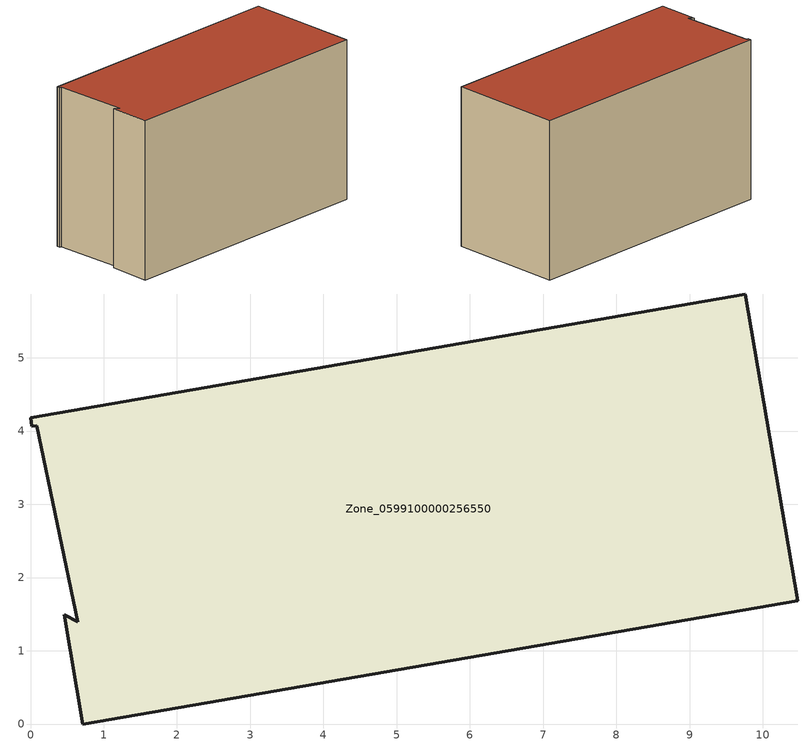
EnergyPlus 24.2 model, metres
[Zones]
Zone_0599100000256550
 floor ground (C_G): 0.72,0 0.46,1.49 0.64,1.4 0.09,4.08 0.02,4.07 0,4.18 9.76,5.87 10.48,1.68 z0
 wall outside (C_F): 0.72,0 10.48,1.68 9.76,5.87 0,4.18 0.02,4.07 0.09,4.08 0.64,1.4 0.46,1.49 0.72,0 z0:5.96
 roof outside (C_R): 0.46,1.49 0.72,0 10.48,1.68 9.76,5.87 0,4.18 0.02,4.07 0.09,4.08 0.64,1.4 z5.96
[BUILDING]
Pand.0599100000256550: North Axis=0; Terrain=City; Loads Convergence Tolerance Value=0.04; Temperature Convergence Tolerance Value=0.4; Solar Distribution=FullExterior; Maximum Number of Warmup Days=25; Minimum Number of Warmup Days=1
[Site:Location]
Rotterdam.The.Hague.AP_ZH_NLD Design_Conditions: Latitude=51.96; Longitude=4.45; Time Zone=1; Elevation=-4.5
[SITE:GROUNDTEMPERATURE:BUILDINGSURFACE]
18, 18, 18, 18, 18, 18, 18, 18, 18, 18, 18, 18
[MATERIAL] Thermal Absorptance=0.9; Solar Absorptance=0.7; Visible Absorptance=0.7
Name | Roughness | Thickness | Conductivity | Density | Specific Heat
G.TI.1946 | MediumSmooth | 0.15 | 1 | 540 | 1210
F.TI.1946 | Rough | 0.3 | 0.857143 | 1920 | 840
R.TI.1946 | MediumRough | 0.2 | 0.1 | 1500 | 1000
[CONSTRUCTION]
C_G: G.TI.1946
C_F: F.TI.1946
C_R: R.TI.1946
[ZONE]
Zone_0599100000256550: Type=1; Multiplier=1; Ceiling Height=Autocalculate; Volume=Autocalculate; Floor Area=autocalculate; Part of Total Floor Area=Yes
[ZONEINFILTRATION:DESIGNFLOWRATE]
Infil_Zone_0599100000256550: Zone or ZoneList or Space or SpaceList=Zone_0599100000256550; Schedule=AlwaysOn; Design Flow Rate Calculation Method=Flow/Area; Flow Rate per Floor Area=0.003; Constant Term Coefficient=1; Temperature Term Coefficient=0; Velocity Term Coefficient=0; Velocity Squared Term Coefficient=0
[HVACTEMPLATE:ZONE:IDEALLOADSAIRSYSTEM]
Zone_0599100000256550: Maximum Heating Supply Air Temperature=50; Minimum Cooling Supply Air Temperature=13; Maximum Heating Supply Air Humidity Ratio=0.0156; Minimum Cooling Supply Air Humidity Ratio=0.0077; Heating Limit=NoLimit; Cooling Limit=NoLimit; Dehumidification Control Type=ConstantSensibleHeatRatio; Cooling Sensible Heat Ratio=0.7; Dehumidification Setpoint=60; Humidification Control Type=None; Humidification Setpoint=30; Outdoor Air Method=None; Outdoor Air Flow Rate per Person=0.00944; Outdoor Air Flow Rate per Zone Floor Area=0; Outdoor Air Flow Rate per Zone=0; Demand Controlled Ventilation Type=None; Outdoor Air Economizer Type=NoEconomizer; Heat Recovery Type=None; Sensible Heat Recovery Effectiveness=0.7; Latent Heat Recovery Effectiveness=0.65
[ZONECONTROL:THERMOSTAT]
ThermostatControl_Zone_0599100000256550: Zone or ZoneList=Zone_0599100000256550; Control Type Schedule=DualSetpointControlType; Control 1=Thermostat_Zone_0599100000256550; Temperature Difference Between Cutout And Setpoint=0
[THERMOSTATSETPOINT:DUALSETPOINT]
Thermostat_Zone_0599100000256550: Heating Setpoint Temperature Schedule=HeatingSetpoint_Zone_0599100000256550; Cooling Setpoint Temperature Schedule=CoolingSetpoint_Zone_0599100000256550
[SCHEDULE:COMPACT]
HeatingSetpoint_Zone_0599100000256550: Through: 12/31, For: AllDays, Until: 24:00, 21
CoolingSetpoint_Zone_0599100000256550: Through: 12/31, For: AllDays, Until: 24:00, 24
DualSetpointControlType: Through: 12/31, For: AllDays, Until: 24:00, 4
AlwaysOn: Through: 12/31, For: AllDays, Until: 24:00, 1
